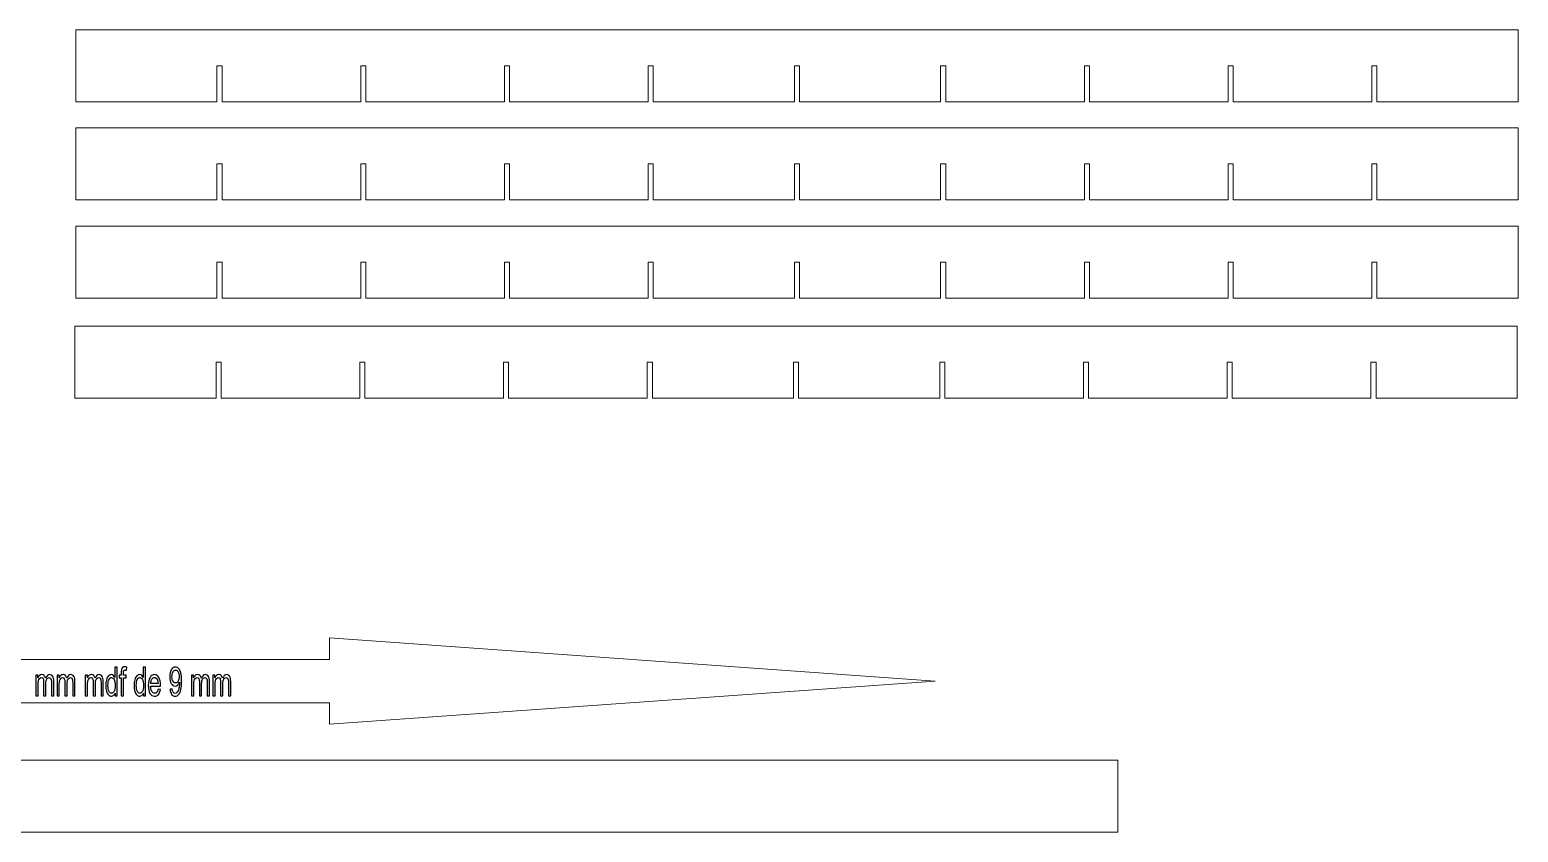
# Model space of a CAD drawing. Header units: millimetres. Extents: x -2444 to 3336, y -980 to 1690.
# Drawn here: x 1020 to 2055, y 505 to 1063 of the extents above; entities that cross this region are included whole.
import ezdxf

# ---------------------------------------------------------------- set-up
doc = ezdxf.new("R2010")
doc.units = ezdxf.units.MM
doc.header["$MEASUREMENT"] = 0
doc.layers.add('Camada 1', color=7, linetype='Continuous')

msp = doc.modelspace()

# ---------------------------------------------------------------- linework, layer by layer
at = {"layer": 'Camada 1', "color": 250, "lineweight": 9}
msp.add_lwpolyline([(746.0454, 504.8885), (1776.6454, 504.8885), (1776.6454, 554.8885), (746.0454, 554.8885), (746.0454, 504.8885)], close=True, dxfattribs=at)
at = {"layer": 'Camada 1', "lineweight": 15}
for points in [[(1555.1359, 1062.6271), (1555.1359, 1062.6271), (1051.7504, 1062.6273), (1051.7504, 1062.6273)], [(1051.7504, 1062.6273), (1051.7504, 1062.6273), (1051.7504, 1012.6273), (1051.7504, 1012.6273)], [(2055.1359, 1062.6271), (2055.1359, 1062.6271), (1555.1359, 1062.6271), (1555.1359, 1062.6271)], [(2055.1359, 1012.6271), (2055.1359, 1012.6271), (2055.1359, 1062.6271), (2055.1359, 1062.6271)], [(1150.0004, 1037.6273), (1150.0004, 1037.6273), (1150.0004, 1012.6273), (1150.0004, 1012.6273)], [(1153.5004, 1037.6273), (1153.5004, 1037.6273), (1150.0004, 1037.6273), (1150.0004, 1037.6273)], [(1153.5004, 1012.6273), (1153.5004, 1012.6273), (1153.5004, 1037.6273), (1153.5004, 1037.6273)], [(1250.0004, 1037.6273), (1250.0004, 1037.6273), (1250.0004, 1012.6273), (1250.0004, 1012.6273)], [(1253.5004, 1037.6273), (1253.5004, 1037.6273), (1250.0004, 1037.6273), (1250.0004, 1037.6273)], [(1253.5004, 1012.6273), (1253.5004, 1012.6273), (1253.5004, 1037.6273), (1253.5004, 1037.6273)], [(1350.0004, 1037.6273), (1350.0004, 1037.6273), (1350.0004, 1012.6273), (1350.0004, 1012.6273)], [(1353.5004, 1037.6273), (1353.5004, 1037.6273), (1350.0004, 1037.6273), (1350.0004, 1037.6273)], [(1353.5004, 1012.6273), (1353.5004, 1012.6273), (1353.5004, 1037.6273), (1353.5004, 1037.6273)], [(1450.0004, 1037.6273), (1450.0004, 1037.6273), (1450.0004, 1012.6273), (1450.0004, 1012.6273)], [(1453.5004, 1037.6273), (1453.5004, 1037.6273), (1450.0004, 1037.6273), (1450.0004, 1037.6273)], [(1453.5004, 1012.6273), (1453.5004, 1012.6273), (1453.5004, 1037.6273), (1453.5004, 1037.6273)], [(1551.6881, 1037.6403), (1551.6881, 1037.6403), (1551.6946, 1012.6273), (1551.6946, 1012.6273)], [(1555.1881, 1037.6403), (1555.1881, 1037.6403), (1551.6881, 1037.6403), (1551.6881, 1037.6403)], [(1555.1881, 1012.6403), (1555.1881, 1012.6403), (1555.1881, 1037.6403), (1555.1881, 1037.6403)], [(1653.3859, 1037.6271), (1653.3859, 1037.6271), (1653.3859, 1012.6271), (1653.3859, 1012.6271)], [(1656.8859, 1037.6271), (1656.8859, 1037.6271), (1653.3859, 1037.6271), (1653.3859, 1037.6271)], [(1656.8859, 1012.6271), (1656.8859, 1012.6271), (1656.8859, 1037.6271), (1656.8859, 1037.6271)], [(1753.3859, 1037.6271), (1753.3859, 1037.6271), (1753.3859, 1012.6271), (1753.3859, 1012.6271)], [(1756.8859, 1037.6271), (1756.8859, 1037.6271), (1753.3859, 1037.6271), (1753.3859, 1037.6271)], [(1756.8859, 1012.6271), (1756.8859, 1012.6271), (1756.8859, 1037.6271), (1756.8859, 1037.6271)], [(1853.3859, 1037.6271), (1853.3859, 1037.6271), (1853.3859, 1012.6271), (1853.3859, 1012.6271)], [(1856.8859, 1037.6271), (1856.8859, 1037.6271), (1853.3859, 1037.6271), (1853.3859, 1037.6271)], [(1856.8859, 1012.6271), (1856.8859, 1012.6271), (1856.8859, 1037.6271), (1856.8859, 1037.6271)], [(1953.3859, 1037.6271), (1953.3859, 1037.6271), (1953.3859, 1012.6271), (1953.3859, 1012.6271)], [(1956.8859, 1037.6271), (1956.8859, 1037.6271), (1953.3859, 1037.6271), (1953.3859, 1037.6271)], [(1956.8859, 1012.6271), (1956.8859, 1012.6271), (1956.8859, 1037.6271), (1956.8859, 1037.6271)], [(1051.7504, 1012.6273), (1051.7504, 1012.6273), (1150.0004, 1012.6273), (1150.0004, 1012.6273)], [(1153.5004, 1012.6273), (1153.5004, 1012.6273), (1250.0004, 1012.6273), (1250.0004, 1012.6273)], [(1253.5004, 1012.6273), (1253.5004, 1012.6273), (1350.0004, 1012.6273), (1350.0004, 1012.6273)], [(1353.5004, 1012.6273), (1353.5004, 1012.6273), (1450.0004, 1012.6273), (1450.0004, 1012.6273)], [(1453.5004, 1012.6273), (1453.5004, 1012.6273), (1551.6946, 1012.6273), (1551.6946, 1012.6273)], [(1555.1731, 1012.6271), (1555.1731, 1012.6271), (1653.3859, 1012.6271), (1653.3859, 1012.6271)], [(1656.8859, 1012.6271), (1656.8859, 1012.6271), (1753.3859, 1012.6271), (1753.3859, 1012.6271)], [(1756.8859, 1012.6271), (1756.8859, 1012.6271), (1853.3859, 1012.6271), (1853.3859, 1012.6271)], [(1856.8859, 1012.6271), (1856.8859, 1012.6271), (1953.3859, 1012.6271), (1953.3859, 1012.6271)], [(1956.8859, 1012.6271), (1956.8859, 1012.6271), (2055.1359, 1012.6271), (2055.1359, 1012.6271)], [(1555.1359, 994.5069), (1555.1359, 994.5069), (1051.7504, 994.5071), (1051.7504, 994.5071)], [(1051.7504, 994.5071), (1051.7504, 994.5071), (1051.7504, 944.5071), (1051.7504, 944.5071)], [(2055.1359, 994.5069), (2055.1359, 994.5069), (1555.1359, 994.5069), (1555.1359, 994.5069)], [(2055.1359, 944.5069), (2055.1359, 944.5069), (2055.1359, 994.5069), (2055.1359, 994.5069)], [(1150.0004, 969.5071), (1150.0004, 969.5071), (1150.0004, 944.5071), (1150.0004, 944.5071)], [(1153.5004, 969.5071), (1153.5004, 969.5071), (1150.0004, 969.5071), (1150.0004, 969.5071)], [(1153.5004, 944.5071), (1153.5004, 944.5071), (1153.5004, 969.5071), (1153.5004, 969.5071)], [(1250.0004, 969.5071), (1250.0004, 969.5071), (1250.0004, 944.5071), (1250.0004, 944.5071)], [(1253.5004, 969.5071), (1253.5004, 969.5071), (1250.0004, 969.5071), (1250.0004, 969.5071)], [(1253.5004, 944.5071), (1253.5004, 944.5071), (1253.5004, 969.5071), (1253.5004, 969.5071)], [(1350.0004, 969.5071), (1350.0004, 969.5071), (1350.0004, 944.5071), (1350.0004, 944.5071)], [(1353.5004, 969.5071), (1353.5004, 969.5071), (1350.0004, 969.5071), (1350.0004, 969.5071)], [(1353.5004, 944.5071), (1353.5004, 944.5071), (1353.5004, 969.5071), (1353.5004, 969.5071)], [(1450.0004, 969.5071), (1450.0004, 969.5071), (1450.0004, 944.5071), (1450.0004, 944.5071)], [(1453.5004, 969.5071), (1453.5004, 969.5071), (1450.0004, 969.5071), (1450.0004, 969.5071)], [(1453.5004, 944.5071), (1453.5004, 944.5071), (1453.5004, 969.5071), (1453.5004, 969.5071)], [(1551.6881, 969.5201), (1551.6881, 969.5201), (1551.6946, 944.5071), (1551.6946, 944.5071)], [(1555.1881, 969.5201), (1555.1881, 969.5201), (1551.6881, 969.5201), (1551.6881, 969.5201)], [(1555.1881, 944.5201), (1555.1881, 944.5201), (1555.1881, 969.5201), (1555.1881, 969.5201)], [(1653.3859, 969.5069), (1653.3859, 969.5069), (1653.3859, 944.5069), (1653.3859, 944.5069)], [(1656.8859, 969.5069), (1656.8859, 969.5069), (1653.3859, 969.5069), (1653.3859, 969.5069)], [(1656.8859, 944.5069), (1656.8859, 944.5069), (1656.8859, 969.5069), (1656.8859, 969.5069)], [(1753.3859, 969.5069), (1753.3859, 969.5069), (1753.3859, 944.5069), (1753.3859, 944.5069)], [(1756.8859, 969.5069), (1756.8859, 969.5069), (1753.3859, 969.5069), (1753.3859, 969.5069)], [(1756.8859, 944.5069), (1756.8859, 944.5069), (1756.8859, 969.5069), (1756.8859, 969.5069)], [(1853.3859, 969.5069), (1853.3859, 969.5069), (1853.3859, 944.5069), (1853.3859, 944.5069)], [(1856.8859, 969.5069), (1856.8859, 969.5069), (1853.3859, 969.5069), (1853.3859, 969.5069)], [(1856.8859, 944.5069), (1856.8859, 944.5069), (1856.8859, 969.5069), (1856.8859, 969.5069)], [(1953.3859, 969.5069), (1953.3859, 969.5069), (1953.3859, 944.5069), (1953.3859, 944.5069)], [(1956.8859, 969.5069), (1956.8859, 969.5069), (1953.3859, 969.5069), (1953.3859, 969.5069)], [(1956.8859, 944.5069), (1956.8859, 944.5069), (1956.8859, 969.5069), (1956.8859, 969.5069)], [(1051.7504, 944.5071), (1051.7504, 944.5071), (1150.0004, 944.5071), (1150.0004, 944.5071)], [(1153.5004, 944.5071), (1153.5004, 944.5071), (1250.0004, 944.5071), (1250.0004, 944.5071)], [(1253.5004, 944.5071), (1253.5004, 944.5071), (1350.0004, 944.5071), (1350.0004, 944.5071)], [(1353.5004, 944.5071), (1353.5004, 944.5071), (1450.0004, 944.5071), (1450.0004, 944.5071)], [(1453.5004, 944.5071), (1453.5004, 944.5071), (1551.6946, 944.5071), (1551.6946, 944.5071)], [(1555.1731, 944.5069), (1555.1731, 944.5069), (1653.3859, 944.5069), (1653.3859, 944.5069)], [(1656.8859, 944.5069), (1656.8859, 944.5069), (1753.3859, 944.5069), (1753.3859, 944.5069)], [(1756.8859, 944.5069), (1756.8859, 944.5069), (1853.3859, 944.5069), (1853.3859, 944.5069)], [(1856.8859, 944.5069), (1856.8859, 944.5069), (1953.3859, 944.5069), (1953.3859, 944.5069)], [(1956.8859, 944.5069), (1956.8859, 944.5069), (2055.1359, 944.5069), (2055.1359, 944.5069)], [(1555.1361, 926.0254), (1555.1361, 926.0254), (1051.7506, 926.0256), (1051.7506, 926.0256)], [(1051.7506, 926.0256), (1051.7506, 926.0256), (1051.7506, 876.0256), (1051.7506, 876.0256)], [(2055.1361, 926.0254), (2055.1361, 926.0254), (1555.1361, 926.0254), (1555.1361, 926.0254)], [(2055.1361, 876.0254), (2055.1361, 876.0254), (2055.1361, 926.0254), (2055.1361, 926.0254)], [(1150.0006, 901.0256), (1150.0006, 901.0256), (1150.0006, 876.0256), (1150.0006, 876.0256)], [(1153.5006, 901.0256), (1153.5006, 901.0256), (1150.0006, 901.0256), (1150.0006, 901.0256)], [(1153.5006, 876.0256), (1153.5006, 876.0256), (1153.5006, 901.0256), (1153.5006, 901.0256)], [(1250.0006, 901.0256), (1250.0006, 901.0256), (1250.0006, 876.0256), (1250.0006, 876.0256)], [(1253.5006, 901.0256), (1253.5006, 901.0256), (1250.0006, 901.0256), (1250.0006, 901.0256)], [(1253.5006, 876.0256), (1253.5006, 876.0256), (1253.5006, 901.0256), (1253.5006, 901.0256)], [(1350.0006, 901.0256), (1350.0006, 901.0256), (1350.0006, 876.0256), (1350.0006, 876.0256)], [(1353.5006, 901.0256), (1353.5006, 901.0256), (1350.0006, 901.0256), (1350.0006, 901.0256)], [(1353.5006, 876.0256), (1353.5006, 876.0256), (1353.5006, 901.0256), (1353.5006, 901.0256)], [(1450.0006, 901.0256), (1450.0006, 901.0256), (1450.0006, 876.0256), (1450.0006, 876.0256)], [(1453.5006, 901.0256), (1453.5006, 901.0256), (1450.0006, 901.0256), (1450.0006, 901.0256)], [(1453.5006, 876.0256), (1453.5006, 876.0256), (1453.5006, 901.0256), (1453.5006, 901.0256)], [(1551.6883, 901.0386), (1551.6883, 901.0386), (1551.6948, 876.0256), (1551.6948, 876.0256)], [(1555.1883, 901.0386), (1555.1883, 901.0386), (1551.6883, 901.0386), (1551.6883, 901.0386)], [(1555.1883, 876.0386), (1555.1883, 876.0386), (1555.1883, 901.0386), (1555.1883, 901.0386)], [(1653.3861, 901.0254), (1653.3861, 901.0254), (1653.3861, 876.0254), (1653.3861, 876.0254)], [(1656.8861, 901.0254), (1656.8861, 901.0254), (1653.3861, 901.0254), (1653.3861, 901.0254)], [(1656.8861, 876.0254), (1656.8861, 876.0254), (1656.8861, 901.0254), (1656.8861, 901.0254)], [(1753.3861, 901.0254), (1753.3861, 901.0254), (1753.3861, 876.0254), (1753.3861, 876.0254)], [(1756.8861, 901.0254), (1756.8861, 901.0254), (1753.3861, 901.0254), (1753.3861, 901.0254)], [(1756.8861, 876.0254), (1756.8861, 876.0254), (1756.8861, 901.0254), (1756.8861, 901.0254)], [(1853.3861, 901.0254), (1853.3861, 901.0254), (1853.3861, 876.0254), (1853.3861, 876.0254)], [(1856.8861, 901.0254), (1856.8861, 901.0254), (1853.3861, 901.0254), (1853.3861, 901.0254)], [(1856.8861, 876.0254), (1856.8861, 876.0254), (1856.8861, 901.0254), (1856.8861, 901.0254)], [(1953.3861, 901.0254), (1953.3861, 901.0254), (1953.3861, 876.0254), (1953.3861, 876.0254)], [(1956.8861, 901.0254), (1956.8861, 901.0254), (1953.3861, 901.0254), (1953.3861, 901.0254)], [(1956.8861, 876.0254), (1956.8861, 876.0254), (1956.8861, 901.0254), (1956.8861, 901.0254)], [(1051.7506, 876.0256), (1051.7506, 876.0256), (1150.0006, 876.0256), (1150.0006, 876.0256)], [(1153.5006, 876.0256), (1153.5006, 876.0256), (1250.0006, 876.0256), (1250.0006, 876.0256)], [(1253.5006, 876.0256), (1253.5006, 876.0256), (1350.0006, 876.0256), (1350.0006, 876.0256)], [(1353.5006, 876.0256), (1353.5006, 876.0256), (1450.0006, 876.0256), (1450.0006, 876.0256)], [(1453.5006, 876.0256), (1453.5006, 876.0256), (1551.6948, 876.0256), (1551.6948, 876.0256)], [(1555.1733, 876.0254), (1555.1733, 876.0254), (1653.3861, 876.0254), (1653.3861, 876.0254)], [(1656.8861, 876.0254), (1656.8861, 876.0254), (1753.3861, 876.0254), (1753.3861, 876.0254)], [(1756.8861, 876.0254), (1756.8861, 876.0254), (1853.3861, 876.0254), (1853.3861, 876.0254)], [(1856.8861, 876.0254), (1856.8861, 876.0254), (1953.3861, 876.0254), (1953.3861, 876.0254)], [(1956.8861, 876.0254), (1956.8861, 876.0254), (2055.1361, 876.0254), (2055.1361, 876.0254)], [(1554.4694, 856.6801), (1554.4694, 856.6801), (1051.0839, 856.6803), (1051.0839, 856.6803)], [(1051.0839, 856.6803), (1051.0839, 856.6803), (1051.0839, 806.6803), (1051.0839, 806.6803)], [(2054.4694, 856.6801), (2054.4694, 856.6801), (1554.4694, 856.6801), (1554.4694, 856.6801)], [(2054.4694, 806.6801), (2054.4694, 806.6801), (2054.4694, 856.6801), (2054.4694, 856.6801)], [(1149.3339, 831.6803), (1149.3339, 831.6803), (1149.3339, 806.6803), (1149.3339, 806.6803)], [(1152.8339, 831.6803), (1152.8339, 831.6803), (1149.3339, 831.6803), (1149.3339, 831.6803)], [(1152.8339, 806.6803), (1152.8339, 806.6803), (1152.8339, 831.6803), (1152.8339, 831.6803)], [(1249.3339, 831.6803), (1249.3339, 831.6803), (1249.3339, 806.6803), (1249.3339, 806.6803)], [(1252.8339, 831.6803), (1252.8339, 831.6803), (1249.3339, 831.6803), (1249.3339, 831.6803)], [(1252.8339, 806.6803), (1252.8339, 806.6803), (1252.8339, 831.6803), (1252.8339, 831.6803)], [(1349.3339, 831.6803), (1349.3339, 831.6803), (1349.3339, 806.6803), (1349.3339, 806.6803)], [(1352.8339, 831.6803), (1352.8339, 831.6803), (1349.3339, 831.6803), (1349.3339, 831.6803)], [(1352.8339, 806.6803), (1352.8339, 806.6803), (1352.8339, 831.6803), (1352.8339, 831.6803)], [(1449.3339, 831.6803), (1449.3339, 831.6803), (1449.3339, 806.6803), (1449.3339, 806.6803)], [(1452.8339, 831.6803), (1452.8339, 831.6803), (1449.3339, 831.6803), (1449.3339, 831.6803)], [(1452.8339, 806.6803), (1452.8339, 806.6803), (1452.8339, 831.6803), (1452.8339, 831.6803)], [(1551.0216, 831.6933), (1551.0216, 831.6933), (1551.0281, 806.6803), (1551.0281, 806.6803)], [(1554.5216, 831.6933), (1554.5216, 831.6933), (1551.0216, 831.6933), (1551.0216, 831.6933)], [(1554.5216, 806.6933), (1554.5216, 806.6933), (1554.5216, 831.6933), (1554.5216, 831.6933)], [(1652.7194, 831.6801), (1652.7194, 831.6801), (1652.7194, 806.6801), (1652.7194, 806.6801)], [(1656.2194, 831.6801), (1656.2194, 831.6801), (1652.7194, 831.6801), (1652.7194, 831.6801)], [(1656.2194, 806.6801), (1656.2194, 806.6801), (1656.2194, 831.6801), (1656.2194, 831.6801)], [(1752.7194, 831.6801), (1752.7194, 831.6801), (1752.7194, 806.6801), (1752.7194, 806.6801)], [(1756.2194, 831.6801), (1756.2194, 831.6801), (1752.7194, 831.6801), (1752.7194, 831.6801)], [(1756.2194, 806.6801), (1756.2194, 806.6801), (1756.2194, 831.6801), (1756.2194, 831.6801)], [(1852.7194, 831.6801), (1852.7194, 831.6801), (1852.7194, 806.6801), (1852.7194, 806.6801)], [(1856.2194, 831.6801), (1856.2194, 831.6801), (1852.7194, 831.6801), (1852.7194, 831.6801)], [(1856.2194, 806.6801), (1856.2194, 806.6801), (1856.2194, 831.6801), (1856.2194, 831.6801)], [(1952.7194, 831.6801), (1952.7194, 831.6801), (1952.7194, 806.6801), (1952.7194, 806.6801)], [(1956.2194, 831.6801), (1956.2194, 831.6801), (1952.7194, 831.6801), (1952.7194, 831.6801)], [(1956.2194, 806.6801), (1956.2194, 806.6801), (1956.2194, 831.6801), (1956.2194, 831.6801)], [(1051.0839, 806.6803), (1051.0839, 806.6803), (1149.3339, 806.6803), (1149.3339, 806.6803)], [(1152.8339, 806.6803), (1152.8339, 806.6803), (1249.3339, 806.6803), (1249.3339, 806.6803)], [(1252.8339, 806.6803), (1252.8339, 806.6803), (1349.3339, 806.6803), (1349.3339, 806.6803)], [(1352.8339, 806.6803), (1352.8339, 806.6803), (1449.3339, 806.6803), (1449.3339, 806.6803)], [(1452.8339, 806.6803), (1452.8339, 806.6803), (1551.0281, 806.6803), (1551.0281, 806.6803)], [(1554.5066, 806.6801), (1554.5066, 806.6801), (1652.7194, 806.6801), (1652.7194, 806.6801)], [(1656.2194, 806.6801), (1656.2194, 806.6801), (1752.7194, 806.6801), (1752.7194, 806.6801)], [(1756.2194, 806.6801), (1756.2194, 806.6801), (1852.7194, 806.6801), (1852.7194, 806.6801)], [(1856.2194, 806.6801), (1856.2194, 806.6801), (1952.7194, 806.6801), (1952.7194, 806.6801)], [(1956.2194, 806.6801), (1956.2194, 806.6801), (2054.4694, 806.6801), (2054.4694, 806.6801)]]:
    msp.add_open_spline(points, degree=3, dxfattribs=at)
at = {"layer": 'Camada 1', "color": 250, "lineweight": 20}
msp.add_open_spline([(807.0454, 594.8885), (807.0454, 594.8885), (1228.2954, 594.8885), (1228.2954, 594.8885), (1228.2954, 594.8885), (1228.2954, 594.8885), (1228.2954, 579.8885), (1228.2954, 579.8885), (1228.2954, 579.8885), (1228.2954, 579.8885), (1649.5455, 609.8885), (1649.5455, 609.8885), (1649.5455, 609.8885), (1649.5455, 609.8885), (1228.2954, 639.8885), (1228.2954, 639.8885), (1228.2954, 639.8885), (1228.2954, 639.8885), (1228.2954, 624.8885), (1228.2954, 624.8885), (1228.2954, 624.8885), (1228.2954, 624.8885), (807.0454, 624.8885), (807.0454, 624.8885), (807.0454, 624.8885), (807.0454, 624.8885), (807.0454, 594.8885), (807.0454, 594.8885)], degree=3, knots=[0, 0, 0, 0, 0.125, 0.125, 0.125, 0.125, 0.25, 0.25, 0.25, 0.25, 0.375, 0.375, 0.375, 0.375, 0.5, 0.5, 0.5, 0.5, 0.625, 0.625, 0.625, 0.625, 0.75, 0.75, 0.75, 0.75, 1, 1, 1, 1], dxfattribs=at)
at = {"layer": 'Camada 1', "color": 250}
for points, knots in [([(1023.9785, 599.7472), (1023.9785, 599.7472), (1023.9785, 614.1062), (1023.9785, 614.1062), (1023.9785, 614.1062), (1023.9785, 614.1062), (1025.3785, 614.1062), (1025.3785, 614.1062), (1025.3785, 614.1062), (1025.3785, 614.1062), (1025.3785, 612.0773), (1025.3785, 612.0773), (1025.3785, 612.0773), (1025.6649, 612.7782), (1026.0489, 613.3453), (1026.5274, 613.7696), (1026.5274, 613.7696), (1027.0059, 614.1984), (1027.5493, 614.4105), (1028.1607, 614.4105), (1028.1607, 614.4105), (1028.8401, 614.4105), (1029.3983, 614.1892), (1029.8325, 613.7511), (1029.8325, 613.7511), (1030.2666, 613.3084), (1030.5738, 612.6952), (1030.751, 611.9021), (1030.751, 611.9021), (1031.4835, 613.5759), (1032.4317, 614.4105), (1033.6013, 614.4105), (1033.6013, 614.4105), (1034.5169, 614.4105), (1035.2228, 614.0186), (1035.7131, 613.2301), (1035.7131, 613.2301), (1036.2063, 612.4416), (1036.4545, 611.2288), (1036.4545, 609.5919), (1036.4545, 609.5919), (1036.4545, 609.5919), (1036.4545, 599.7472), (1036.4545, 599.7472), (1036.4545, 599.7472), (1036.4545, 599.7472), (1034.8949, 599.7472), (1034.8949, 599.7472), (1034.8949, 599.7472), (1034.8949, 599.7472), (1034.8949, 608.785), (1034.8949, 608.785), (1034.8949, 608.785), (1034.8949, 609.7533), (1034.8418, 610.4542), (1034.7413, 610.883), (1034.7413, 610.883), (1034.641, 611.3118), (1034.4578, 611.6531), (1034.1891, 611.9159), (1034.1891, 611.9159), (1033.9232, 612.1787), (1033.6101, 612.3078), (1033.2527, 612.3078), (1033.2527, 612.3078), (1032.6029, 612.3078), (1032.0654, 611.9712), (1031.6371, 611.3026), (1031.6371, 611.3026), (1031.2089, 610.6294), (1030.9962, 609.555), (1030.9962, 608.0795), (1030.9962, 608.0795), (1030.9962, 608.0795), (1030.9962, 599.7472), (1030.9962, 599.7472), (1030.9962, 599.7472), (1030.9962, 599.7472), (1029.4367, 599.7472), (1029.4367, 599.7472), (1029.4367, 599.7472), (1029.4367, 599.7472), (1029.4367, 609.0662), (1029.4367, 609.0662), (1029.4367, 609.0662), (1029.4367, 610.1452), (1029.3097, 610.9568), (1029.0557, 611.4963), (1029.0557, 611.4963), (1028.8017, 612.0358), (1028.3852, 612.3078), (1027.8093, 612.3078), (1027.8093, 612.3078), (1027.3721, 612.3078), (1026.9675, 612.128), (1026.5953, 611.7683), (1026.5953, 611.7683), (1026.2232, 611.4087), (1025.9544, 610.883), (1025.7861, 610.1867), (1025.7861, 610.1867), (1025.6207, 609.4951), (1025.538, 608.4945), (1025.538, 607.1895), (1025.538, 607.1895), (1025.538, 607.1895), (1025.538, 599.7472), (1025.538, 599.7472), (1025.538, 599.7472), (1025.538, 599.7472), (1023.9785, 599.7472), (1023.9785, 599.7472)], [0, 0, 0, 0, 0.034482759, 0.034482759, 0.034482759, 0.034482759, 0.068965517, 0.068965517, 0.068965517, 0.068965517, 0.103448276, 0.103448276, 0.103448276, 0.103448276, 0.137931034, 0.137931034, 0.137931034, 0.137931034, 0.172413793, 0.172413793, 0.172413793, 0.172413793, 0.206896552, 0.206896552, 0.206896552, 0.206896552, 0.24137931, 0.24137931, 0.24137931, 0.24137931, 0.275862069, 0.275862069, 0.275862069, 0.275862069, 0.310344828, 0.310344828, 0.310344828, 0.310344828, 0.344827586, 0.344827586, 0.344827586, 0.344827586, 0.379310345, 0.379310345, 0.379310345, 0.379310345, 0.413793103, 0.413793103, 0.413793103, 0.413793103, 0.448275862, 0.448275862, 0.448275862, 0.448275862, 0.482758621, 0.482758621, 0.482758621, 0.482758621, 0.517241379, 0.517241379, 0.517241379, 0.517241379, 0.551724138, 0.551724138, 0.551724138, 0.551724138, 0.586206897, 0.586206897, 0.586206897, 0.586206897, 0.620689655, 0.620689655, 0.620689655, 0.620689655, 0.655172414, 0.655172414, 0.655172414, 0.655172414, 0.689655172, 0.689655172, 0.689655172, 0.689655172, 0.724137931, 0.724137931, 0.724137931, 0.724137931, 0.75862069, 0.75862069, 0.75862069, 0.75862069, 0.793103448, 0.793103448, 0.793103448, 0.793103448, 0.827586207, 0.827586207, 0.827586207, 0.827586207, 0.862068966, 0.862068966, 0.862068966, 0.862068966, 0.896551724, 0.896551724, 0.896551724, 0.896551724, 0.931034483, 0.931034483, 0.931034483, 0.931034483, 1, 1, 1, 1]), ([(1038.7405, 599.7472), (1038.7405, 599.7472), (1038.7405, 614.1062), (1038.7405, 614.1062), (1038.7405, 614.1062), (1038.7405, 614.1062), (1040.1406, 614.1062), (1040.1406, 614.1062), (1040.1406, 614.1062), (1040.1406, 614.1062), (1040.1406, 612.0773), (1040.1406, 612.0773), (1040.1406, 612.0773), (1040.427, 612.7782), (1040.811, 613.3453), (1041.2895, 613.7696), (1041.2895, 613.7696), (1041.768, 614.1984), (1042.3114, 614.4105), (1042.9228, 614.4105), (1042.9228, 614.4105), (1043.6022, 614.4105), (1044.1604, 614.1892), (1044.5946, 613.7511), (1044.5946, 613.7511), (1045.0287, 613.3084), (1045.3359, 612.6952), (1045.5131, 611.9021), (1045.5131, 611.9021), (1046.2456, 613.5759), (1047.1937, 614.4105), (1048.3634, 614.4105), (1048.3634, 614.4105), (1049.279, 614.4105), (1049.9849, 614.0186), (1050.4752, 613.2301), (1050.4752, 613.2301), (1050.9684, 612.4416), (1051.2165, 611.2288), (1051.2165, 609.5919), (1051.2165, 609.5919), (1051.2165, 609.5919), (1051.2165, 599.7472), (1051.2165, 599.7472), (1051.2165, 599.7472), (1051.2165, 599.7472), (1049.657, 599.7472), (1049.657, 599.7472), (1049.657, 599.7472), (1049.657, 599.7472), (1049.657, 608.785), (1049.657, 608.785), (1049.657, 608.785), (1049.657, 609.7533), (1049.6038, 610.4542), (1049.5034, 610.883), (1049.5034, 610.883), (1049.403, 611.3118), (1049.2199, 611.6531), (1048.9511, 611.9159), (1048.9511, 611.9159), (1048.6853, 612.1787), (1048.3722, 612.3078), (1048.0148, 612.3078), (1048.0148, 612.3078), (1047.365, 612.3078), (1046.8275, 611.9712), (1046.3992, 611.3026), (1046.3992, 611.3026), (1045.971, 610.6294), (1045.7583, 609.555), (1045.7583, 608.0795), (1045.7583, 608.0795), (1045.7583, 608.0795), (1045.7583, 599.7472), (1045.7583, 599.7472), (1045.7583, 599.7472), (1045.7583, 599.7472), (1044.1988, 599.7472), (1044.1988, 599.7472), (1044.1988, 599.7472), (1044.1988, 599.7472), (1044.1988, 609.0662), (1044.1988, 609.0662), (1044.1988, 609.0662), (1044.1988, 610.1452), (1044.0718, 610.9568), (1043.8178, 611.4963), (1043.8178, 611.4963), (1043.5637, 612.0358), (1043.1473, 612.3078), (1042.5714, 612.3078), (1042.5714, 612.3078), (1042.1342, 612.3078), (1041.7296, 612.128), (1041.3574, 611.7683), (1041.3574, 611.7683), (1040.9852, 611.4087), (1040.7165, 610.883), (1040.5481, 610.1867), (1040.5481, 610.1867), (1040.3828, 609.4951), (1040.3001, 608.4945), (1040.3001, 607.1895), (1040.3001, 607.1895), (1040.3001, 607.1895), (1040.3001, 599.7472), (1040.3001, 599.7472), (1040.3001, 599.7472), (1040.3001, 599.7472), (1038.7405, 599.7472), (1038.7405, 599.7472)], [0, 0, 0, 0, 0.034482759, 0.034482759, 0.034482759, 0.034482759, 0.068965517, 0.068965517, 0.068965517, 0.068965517, 0.103448276, 0.103448276, 0.103448276, 0.103448276, 0.137931034, 0.137931034, 0.137931034, 0.137931034, 0.172413793, 0.172413793, 0.172413793, 0.172413793, 0.206896552, 0.206896552, 0.206896552, 0.206896552, 0.24137931, 0.24137931, 0.24137931, 0.24137931, 0.275862069, 0.275862069, 0.275862069, 0.275862069, 0.310344828, 0.310344828, 0.310344828, 0.310344828, 0.344827586, 0.344827586, 0.344827586, 0.344827586, 0.379310345, 0.379310345, 0.379310345, 0.379310345, 0.413793103, 0.413793103, 0.413793103, 0.413793103, 0.448275862, 0.448275862, 0.448275862, 0.448275862, 0.482758621, 0.482758621, 0.482758621, 0.482758621, 0.517241379, 0.517241379, 0.517241379, 0.517241379, 0.551724138, 0.551724138, 0.551724138, 0.551724138, 0.586206897, 0.586206897, 0.586206897, 0.586206897, 0.620689655, 0.620689655, 0.620689655, 0.620689655, 0.655172414, 0.655172414, 0.655172414, 0.655172414, 0.689655172, 0.689655172, 0.689655172, 0.689655172, 0.724137931, 0.724137931, 0.724137931, 0.724137931, 0.75862069, 0.75862069, 0.75862069, 0.75862069, 0.793103448, 0.793103448, 0.793103448, 0.793103448, 0.827586207, 0.827586207, 0.827586207, 0.827586207, 0.862068966, 0.862068966, 0.862068966, 0.862068966, 0.896551724, 0.896551724, 0.896551724, 0.896551724, 0.931034483, 0.931034483, 0.931034483, 0.931034483, 1, 1, 1, 1]), ([(1058.4263, 599.7472), (1058.4263, 599.7472), (1058.4263, 614.1062), (1058.4263, 614.1062), (1058.4263, 614.1062), (1058.4263, 614.1062), (1059.8263, 614.1062), (1059.8263, 614.1062), (1059.8263, 614.1062), (1059.8263, 614.1062), (1059.8263, 612.0773), (1059.8263, 612.0773), (1059.8263, 612.0773), (1060.1127, 612.7782), (1060.4967, 613.3453), (1060.9752, 613.7696), (1060.9752, 613.7696), (1061.4537, 614.1984), (1061.9971, 614.4105), (1062.6085, 614.4105), (1062.6085, 614.4105), (1063.2879, 614.4105), (1063.8461, 614.1892), (1064.2803, 613.7511), (1064.2803, 613.7511), (1064.7144, 613.3084), (1065.0216, 612.6952), (1065.1988, 611.9021), (1065.1988, 611.9021), (1065.9313, 613.5759), (1066.8795, 614.4105), (1068.0491, 614.4105), (1068.0491, 614.4105), (1068.9647, 614.4105), (1069.6706, 614.0186), (1070.1609, 613.2301), (1070.1609, 613.2301), (1070.6541, 612.4416), (1070.9022, 611.2288), (1070.9022, 609.5919), (1070.9022, 609.5919), (1070.9022, 609.5919), (1070.9022, 599.7472), (1070.9022, 599.7472), (1070.9022, 599.7472), (1070.9022, 599.7472), (1069.3427, 599.7472), (1069.3427, 599.7472), (1069.3427, 599.7472), (1069.3427, 599.7472), (1069.3427, 608.785), (1069.3427, 608.785), (1069.3427, 608.785), (1069.3427, 609.7533), (1069.2896, 610.4542), (1069.1891, 610.883), (1069.1891, 610.883), (1069.0887, 611.3118), (1068.9056, 611.6531), (1068.6368, 611.9159), (1068.6368, 611.9159), (1068.371, 612.1787), (1068.0579, 612.3078), (1067.7005, 612.3078), (1067.7005, 612.3078), (1067.0507, 612.3078), (1066.5132, 611.9712), (1066.0849, 611.3026), (1066.0849, 611.3026), (1065.6567, 610.6294), (1065.444, 609.555), (1065.444, 608.0795), (1065.444, 608.0795), (1065.444, 608.0795), (1065.444, 599.7472), (1065.444, 599.7472), (1065.444, 599.7472), (1065.444, 599.7472), (1063.8845, 599.7472), (1063.8845, 599.7472), (1063.8845, 599.7472), (1063.8845, 599.7472), (1063.8845, 609.0662), (1063.8845, 609.0662), (1063.8845, 609.0662), (1063.8845, 610.1452), (1063.7575, 610.9568), (1063.5035, 611.4963), (1063.5035, 611.4963), (1063.2495, 612.0358), (1062.833, 612.3078), (1062.2571, 612.3078), (1062.2571, 612.3078), (1061.8199, 612.3078), (1061.4153, 612.128), (1061.0431, 611.7683), (1061.0431, 611.7683), (1060.671, 611.4087), (1060.4022, 610.883), (1060.2339, 610.1867), (1060.2339, 610.1867), (1060.0685, 609.4951), (1059.9858, 608.4945), (1059.9858, 607.1895), (1059.9858, 607.1895), (1059.9858, 607.1895), (1059.9858, 599.7472), (1059.9858, 599.7472), (1059.9858, 599.7472), (1059.9858, 599.7472), (1058.4263, 599.7472), (1058.4263, 599.7472)], [0, 0, 0, 0, 0.034482759, 0.034482759, 0.034482759, 0.034482759, 0.068965517, 0.068965517, 0.068965517, 0.068965517, 0.103448276, 0.103448276, 0.103448276, 0.103448276, 0.137931034, 0.137931034, 0.137931034, 0.137931034, 0.172413793, 0.172413793, 0.172413793, 0.172413793, 0.206896552, 0.206896552, 0.206896552, 0.206896552, 0.24137931, 0.24137931, 0.24137931, 0.24137931, 0.275862069, 0.275862069, 0.275862069, 0.275862069, 0.310344828, 0.310344828, 0.310344828, 0.310344828, 0.344827586, 0.344827586, 0.344827586, 0.344827586, 0.379310345, 0.379310345, 0.379310345, 0.379310345, 0.413793103, 0.413793103, 0.413793103, 0.413793103, 0.448275862, 0.448275862, 0.448275862, 0.448275862, 0.482758621, 0.482758621, 0.482758621, 0.482758621, 0.517241379, 0.517241379, 0.517241379, 0.517241379, 0.551724138, 0.551724138, 0.551724138, 0.551724138, 0.586206897, 0.586206897, 0.586206897, 0.586206897, 0.620689655, 0.620689655, 0.620689655, 0.620689655, 0.655172414, 0.655172414, 0.655172414, 0.655172414, 0.689655172, 0.689655172, 0.689655172, 0.689655172, 0.724137931, 0.724137931, 0.724137931, 0.724137931, 0.75862069, 0.75862069, 0.75862069, 0.75862069, 0.793103448, 0.793103448, 0.793103448, 0.793103448, 0.827586207, 0.827586207, 0.827586207, 0.827586207, 0.862068966, 0.862068966, 0.862068966, 0.862068966, 0.896551724, 0.896551724, 0.896551724, 0.896551724, 0.931034483, 0.931034483, 0.931034483, 0.931034483, 1, 1, 1, 1]), ([(1079.125, 599.7472), (1079.125, 599.7472), (1079.125, 601.5686), (1079.125, 601.5686), (1079.125, 601.5686), (1078.5432, 600.153), (1077.6866, 599.4429), (1076.5554, 599.4429), (1076.5554, 599.4429), (1075.8229, 599.4429), (1075.1495, 599.7564), (1074.5381, 600.3881), (1074.5381, 600.3881), (1073.9238, 601.0153), (1073.4483, 601.896), (1073.1086, 603.0211), (1073.1086, 603.0211), (1072.7718, 604.1508), (1072.6035, 605.4465), (1072.6035, 606.9128), (1072.6035, 606.9128), (1072.6035, 608.3423), (1072.7571, 609.638), (1073.0613, 610.8046), (1073.0613, 610.8046), (1073.3685, 611.9666), (1073.8263, 612.8612), (1074.4377, 613.4791), (1074.4377, 613.4791), (1075.0462, 614.1016), (1075.7314, 614.4105), (1076.4845, 614.4105), (1076.4845, 614.4105), (1077.0398, 614.4105), (1077.533, 614.2261), (1077.9643, 613.8618), (1077.9643, 613.8618), (1078.3955, 613.4975), (1078.747, 613.0179), (1079.0187, 612.4323), (1079.0187, 612.4323), (1079.0187, 612.4323), (1079.0187, 619.5565), (1079.0187, 619.5565), (1079.0187, 619.5565), (1079.0187, 619.5565), (1080.5782, 619.5565), (1080.5782, 619.5565), (1080.5782, 619.5565), (1080.5782, 619.5565), (1080.5782, 599.7472), (1080.5782, 599.7472), (1080.5782, 599.7472), (1080.5782, 599.7472), (1079.125, 599.7472), (1079.125, 599.7472)], [0, 0, 0, 0, 0.066666667, 0.066666667, 0.066666667, 0.066666667, 0.133333333, 0.133333333, 0.133333333, 0.133333333, 0.2, 0.2, 0.2, 0.2, 0.266666667, 0.266666667, 0.266666667, 0.266666667, 0.333333333, 0.333333333, 0.333333333, 0.333333333, 0.4, 0.4, 0.4, 0.4, 0.466666667, 0.466666667, 0.466666667, 0.466666667, 0.533333333, 0.533333333, 0.533333333, 0.533333333, 0.6, 0.6, 0.6, 0.6, 0.666666667, 0.666666667, 0.666666667, 0.666666667, 0.733333333, 0.733333333, 0.733333333, 0.733333333, 0.8, 0.8, 0.8, 0.8, 0.866666667, 0.866666667, 0.866666667, 0.866666667, 1, 1, 1, 1]), ([(1074.1985, 606.9082), (1074.1985, 605.073), (1074.4465, 603.7035), (1074.9457, 602.7951), (1074.9457, 602.7951), (1075.4419, 601.8868), (1076.0297, 601.4349), (1076.706, 601.4349), (1076.706, 601.4349), (1077.3883, 601.4349), (1077.9673, 601.8683), (1078.4458, 602.7352), (1078.4458, 602.7352), (1078.9212, 603.6021), (1079.1605, 604.9255), (1079.1605, 606.7053), (1079.1605, 606.7053), (1079.1605, 608.6605), (1078.9183, 610.0991), (1078.431, 611.0167), (1078.431, 611.0167), (1077.9466, 611.9343), (1077.347, 612.3908), (1076.6351, 612.3908), (1076.6351, 612.3908), (1075.941, 612.3908), (1075.3622, 611.9528), (1074.8955, 611.0721), (1074.8955, 611.0721), (1074.4318, 610.1913), (1074.1985, 608.8034), (1074.1985, 606.9082)], [0, 0, 0, 0, 0.111111111, 0.111111111, 0.111111111, 0.111111111, 0.222222222, 0.222222222, 0.222222222, 0.222222222, 0.333333333, 0.333333333, 0.333333333, 0.333333333, 0.444444444, 0.444444444, 0.444444444, 0.444444444, 0.555555556, 0.555555556, 0.555555556, 0.555555556, 0.666666667, 0.666666667, 0.666666667, 0.666666667, 0.777777778, 0.777777778, 0.777777778, 0.777777778, 1, 1, 1, 1]), ([(1083.4166, 599.7472), (1083.4166, 599.7472), (1083.4166, 612.2248), (1083.4166, 612.2248), (1083.4166, 612.2248), (1083.4166, 612.2248), (1082.0343, 612.2248), (1082.0343, 612.2248), (1082.0343, 612.2248), (1082.0343, 612.2248), (1082.0343, 614.1062), (1082.0343, 614.1062), (1082.0343, 614.1062), (1082.0343, 614.1062), (1083.4166, 614.1062), (1083.4166, 614.1062), (1083.4166, 614.1062), (1083.4166, 614.1062), (1083.4166, 615.6278), (1083.4166, 615.6278), (1083.4166, 615.6278), (1083.4166, 616.5915), (1083.4698, 617.3063), (1083.579, 617.772), (1083.579, 617.772), (1083.7297, 618.3991), (1083.9896, 618.9109), (1084.3677, 619.3029), (1084.3677, 619.3029), (1084.7428, 619.6948), (1085.2715, 619.8885), (1085.9508, 619.8885), (1085.9508, 619.8885), (1086.3909, 619.8885), (1086.8753, 619.8055), (1087.4069, 619.6441), (1087.4069, 619.6441), (1087.4069, 619.6441), (1087.1736, 617.5138), (1087.1736, 617.5138), (1087.1736, 617.5138), (1086.8487, 617.6014), (1086.5444, 617.6475), (1086.255, 617.6475), (1086.255, 617.6475), (1085.7824, 617.6475), (1085.4486, 617.4907), (1085.2508, 617.1772), (1085.2508, 617.1772), (1085.0559, 616.8636), (1084.9584, 616.278), (1084.9584, 615.4203), (1084.9584, 615.4203), (1084.9584, 615.4203), (1084.9584, 614.1062), (1084.9584, 614.1062), (1084.9584, 614.1062), (1084.9584, 614.1062), (1086.7482, 614.1062), (1086.7482, 614.1062), (1086.7482, 614.1062), (1086.7482, 614.1062), (1086.7482, 612.2248), (1086.7482, 612.2248), (1086.7482, 612.2248), (1086.7482, 612.2248), (1084.9761, 612.2248), (1084.9761, 612.2248), (1084.9761, 612.2248), (1084.9761, 612.2248), (1084.9761, 599.7472), (1084.9761, 599.7472), (1084.9761, 599.7472), (1084.9761, 599.7472), (1083.4166, 599.7472), (1083.4166, 599.7472)], [0, 0, 0, 0, 0.05, 0.05, 0.05, 0.05, 0.1, 0.1, 0.1, 0.1, 0.15, 0.15, 0.15, 0.15, 0.2, 0.2, 0.2, 0.2, 0.25, 0.25, 0.25, 0.25, 0.3, 0.3, 0.3, 0.3, 0.35, 0.35, 0.35, 0.35, 0.4, 0.4, 0.4, 0.4, 0.45, 0.45, 0.45, 0.45, 0.5, 0.5, 0.5, 0.5, 0.55, 0.55, 0.55, 0.55, 0.6, 0.6, 0.6, 0.6, 0.65, 0.65, 0.65, 0.65, 0.7, 0.7, 0.7, 0.7, 0.75, 0.75, 0.75, 0.75, 0.8, 0.8, 0.8, 0.8, 0.85, 0.85, 0.85, 0.85, 0.9, 0.9, 0.9, 0.9, 1, 1, 1, 1]), ([(1098.8284, 599.7472), (1098.8284, 599.7472), (1098.8284, 601.5686), (1098.8284, 601.5686), (1098.8284, 601.5686), (1098.2466, 600.153), (1097.39, 599.4429), (1096.2588, 599.4429), (1096.2588, 599.4429), (1095.5263, 599.4429), (1094.8529, 599.7564), (1094.2415, 600.3881), (1094.2415, 600.3881), (1093.6272, 601.0153), (1093.1517, 601.896), (1092.812, 603.0211), (1092.812, 603.0211), (1092.4752, 604.1508), (1092.3069, 605.4465), (1092.3069, 606.9128), (1092.3069, 606.9128), (1092.3069, 608.3423), (1092.4605, 609.638), (1092.7647, 610.8046), (1092.7647, 610.8046), (1093.0719, 611.9666), (1093.5297, 612.8612), (1094.1411, 613.4791), (1094.1411, 613.4791), (1094.7495, 614.1016), (1095.4348, 614.4105), (1096.1879, 614.4105), (1096.1879, 614.4105), (1096.7432, 614.4105), (1097.2364, 614.2261), (1097.6677, 613.8618), (1097.6677, 613.8618), (1098.0989, 613.4975), (1098.4504, 613.0179), (1098.7221, 612.4323), (1098.7221, 612.4323), (1098.7221, 612.4323), (1098.7221, 619.5565), (1098.7221, 619.5565), (1098.7221, 619.5565), (1098.7221, 619.5565), (1100.2816, 619.5565), (1100.2816, 619.5565), (1100.2816, 619.5565), (1100.2816, 619.5565), (1100.2816, 599.7472), (1100.2816, 599.7472), (1100.2816, 599.7472), (1100.2816, 599.7472), (1098.8284, 599.7472), (1098.8284, 599.7472)], [0, 0, 0, 0, 0.066666667, 0.066666667, 0.066666667, 0.066666667, 0.133333333, 0.133333333, 0.133333333, 0.133333333, 0.2, 0.2, 0.2, 0.2, 0.266666667, 0.266666667, 0.266666667, 0.266666667, 0.333333333, 0.333333333, 0.333333333, 0.333333333, 0.4, 0.4, 0.4, 0.4, 0.466666667, 0.466666667, 0.466666667, 0.466666667, 0.533333333, 0.533333333, 0.533333333, 0.533333333, 0.6, 0.6, 0.6, 0.6, 0.666666667, 0.666666667, 0.666666667, 0.666666667, 0.733333333, 0.733333333, 0.733333333, 0.733333333, 0.8, 0.8, 0.8, 0.8, 0.866666667, 0.866666667, 0.866666667, 0.866666667, 1, 1, 1, 1]), ([(1093.9019, 606.9082), (1093.9019, 605.073), (1094.1499, 603.7035), (1094.6491, 602.7951), (1094.6491, 602.7951), (1095.1453, 601.8868), (1095.7331, 601.4349), (1096.4094, 601.4349), (1096.4094, 601.4349), (1097.0917, 601.4349), (1097.6707, 601.8683), (1098.1491, 602.7352), (1098.1491, 602.7352), (1098.6246, 603.6021), (1098.8639, 604.9255), (1098.8639, 606.7053), (1098.8639, 606.7053), (1098.8639, 608.6605), (1098.6217, 610.0991), (1098.1343, 611.0167), (1098.1343, 611.0167), (1097.65, 611.9343), (1097.0504, 612.3908), (1096.3385, 612.3908), (1096.3385, 612.3908), (1095.6444, 612.3908), (1095.0656, 611.9528), (1094.5989, 611.0721), (1094.5989, 611.0721), (1094.1352, 610.1913), (1093.9019, 608.8034), (1093.9019, 606.9082)], [0, 0, 0, 0, 0.111111111, 0.111111111, 0.111111111, 0.111111111, 0.222222222, 0.222222222, 0.222222222, 0.222222222, 0.333333333, 0.333333333, 0.333333333, 0.333333333, 0.444444444, 0.444444444, 0.444444444, 0.444444444, 0.555555556, 0.555555556, 0.555555556, 0.555555556, 0.666666667, 0.666666667, 0.666666667, 0.666666667, 0.777777778, 0.777777778, 0.777777778, 0.777777778, 1, 1, 1, 1]), ([(1109.0213, 604.3952), (1109.0213, 604.3952), (1110.6339, 604.0632), (1110.6339, 604.0632), (1110.6339, 604.0632), (1110.3829, 602.6015), (1109.9132, 601.4625), (1109.228, 600.6556), (1109.228, 600.6556), (1108.5428, 599.8486), (1107.6685, 599.4429), (1106.6023, 599.4429), (1106.6023, 599.4429), (1105.2613, 599.4429), (1104.198, 600.0884), (1103.4124, 601.3795), (1103.4124, 601.3795), (1102.6267, 602.666), (1102.2339, 604.4782), (1102.2339, 606.8068), (1102.2339, 606.8068), (1102.2339, 609.2138), (1102.6297, 611.0859), (1103.4242, 612.4139), (1103.4242, 612.4139), (1104.2187, 613.7465), (1105.2495, 614.4105), (1106.5166, 614.4105), (1106.5166, 614.4105), (1107.7424, 614.4105), (1108.7436, 613.7603), (1109.5204, 612.4554), (1109.5204, 612.4554), (1110.2972, 611.1504), (1110.6871, 609.3152), (1110.6871, 606.9497), (1110.6871, 606.9497), (1110.6871, 606.8068), (1110.6841, 606.5901), (1110.6782, 606.3042), (1110.6782, 606.3042), (1110.6782, 606.3042), (1103.8289, 606.3042), (1103.8289, 606.3042), (1103.8289, 606.3042), (1103.8879, 604.7318), (1104.1714, 603.5237), (1104.6854, 602.6891), (1104.6854, 602.6891), (1105.1964, 601.8545), (1105.8373, 601.4349), (1106.6023, 601.4349), (1106.6023, 601.4349), (1107.1723, 601.4349), (1107.6597, 601.67), (1108.0614, 602.1404), (1108.0614, 602.1404), (1108.466, 602.6107), (1108.785, 603.3623), (1109.0213, 604.3952)], [0, 0, 0, 0, 0.0625, 0.0625, 0.0625, 0.0625, 0.125, 0.125, 0.125, 0.125, 0.1875, 0.1875, 0.1875, 0.1875, 0.25, 0.25, 0.25, 0.25, 0.3125, 0.3125, 0.3125, 0.3125, 0.375, 0.375, 0.375, 0.375, 0.4375, 0.4375, 0.4375, 0.4375, 0.5, 0.5, 0.5, 0.5, 0.5625, 0.5625, 0.5625, 0.5625, 0.625, 0.625, 0.625, 0.625, 0.6875, 0.6875, 0.6875, 0.6875, 0.75, 0.75, 0.75, 0.75, 0.8125, 0.8125, 0.8125, 0.8125, 0.875, 0.875, 0.875, 0.875, 1, 1, 1, 1]), ([(1103.9175, 608.2962), (1103.9175, 608.2962), (1109.039, 608.2962), (1109.039, 608.2962), (1109.039, 608.2962), (1108.9711, 609.5043), (1108.7731, 610.4081), (1108.4512, 611.0121), (1108.4512, 611.0121), (1107.958, 611.9482), (1107.3141, 612.4185), (1106.5255, 612.4185), (1106.5255, 612.4185), (1105.8107, 612.4185), (1105.2112, 612.045), (1104.7238, 611.298), (1104.7238, 611.298), (1104.2394, 610.551), (1103.9706, 609.5504), (1103.9175, 608.2962)], [0, 0, 0, 0, 0.166666667, 0.166666667, 0.166666667, 0.166666667, 0.333333333, 0.333333333, 0.333333333, 0.333333333, 0.5, 0.5, 0.5, 0.5, 0.666666667, 0.666666667, 0.666666667, 0.666666667, 1, 1, 1, 1]), ([(1117.3327, 604.3399), (1117.3327, 604.3399), (1118.8213, 604.5335), (1118.8213, 604.5335), (1118.8213, 604.5335), (1118.9482, 603.4361), (1119.1904, 602.643), (1119.5479, 602.1496), (1119.5479, 602.1496), (1119.9052, 601.6562), (1120.3631, 601.4072), (1120.9242, 601.4072), (1120.9242, 601.4072), (1121.4027, 601.4072), (1121.8221, 601.5778), (1122.1854, 601.9236), (1122.1854, 601.9236), (1122.5487, 602.2649), (1122.8441, 602.7214), (1123.0715, 603.2977), (1123.0715, 603.2977), (1123.2989, 603.8695), (1123.4909, 604.6442), (1123.6474, 605.6171), (1123.6474, 605.6171), (1123.804, 606.5901), (1123.8808, 607.5815), (1123.8808, 608.5913), (1123.8808, 608.5913), (1123.8808, 608.6973), (1123.8778, 608.8633), (1123.8719, 609.0801), (1123.8719, 609.0801), (1123.5618, 608.3054), (1123.1365, 607.6737), (1122.5989, 607.1941), (1122.5989, 607.1941), (1122.0613, 606.71), (1121.4765, 606.4702), (1120.8504, 606.4702), (1120.8504, 606.4702), (1119.8018, 606.4702), (1118.9158, 607.065), (1118.1892, 608.2547), (1118.1892, 608.2547), (1117.4656, 609.4397), (1117.1023, 611.0075), (1117.1023, 612.9534), (1117.1023, 612.9534), (1117.1023, 614.9638), (1117.4803, 616.5777), (1118.2394, 617.8043), (1118.2394, 617.8043), (1118.9955, 619.0262), (1119.9436, 619.6395), (1121.0867, 619.6395), (1121.0867, 619.6395), (1121.9078, 619.6395), (1122.6609, 619.2937), (1123.3462, 618.5974), (1123.3462, 618.5974), (1124.0284, 617.9057), (1124.5453, 616.9189), (1124.8998, 615.6324), (1124.8998, 615.6324), (1125.2542, 614.3506), (1125.4314, 612.4923), (1125.4314, 610.0622), (1125.4314, 610.0622), (1125.4314, 607.5307), (1125.2571, 605.5157), (1124.9057, 604.0171), (1124.9057, 604.0171), (1124.5542, 602.5139), (1124.0284, 601.3749), (1123.3343, 600.591), (1123.3343, 600.591), (1122.6403, 599.8071), (1121.828, 599.4152), (1120.8947, 599.4152), (1120.8947, 599.4152), (1119.9023, 599.4152), (1119.093, 599.844), (1118.4639, 600.7063), (1118.4639, 600.7063), (1117.8377, 601.5686), (1117.4596, 602.7813), (1117.3327, 604.3399)], [0, 0, 0, 0, 0.043478261, 0.043478261, 0.043478261, 0.043478261, 0.086956522, 0.086956522, 0.086956522, 0.086956522, 0.130434783, 0.130434783, 0.130434783, 0.130434783, 0.173913043, 0.173913043, 0.173913043, 0.173913043, 0.217391304, 0.217391304, 0.217391304, 0.217391304, 0.260869565, 0.260869565, 0.260869565, 0.260869565, 0.304347826, 0.304347826, 0.304347826, 0.304347826, 0.347826087, 0.347826087, 0.347826087, 0.347826087, 0.391304348, 0.391304348, 0.391304348, 0.391304348, 0.434782609, 0.434782609, 0.434782609, 0.434782609, 0.47826087, 0.47826087, 0.47826087, 0.47826087, 0.52173913, 0.52173913, 0.52173913, 0.52173913, 0.565217391, 0.565217391, 0.565217391, 0.565217391, 0.608695652, 0.608695652, 0.608695652, 0.608695652, 0.652173913, 0.652173913, 0.652173913, 0.652173913, 0.695652174, 0.695652174, 0.695652174, 0.695652174, 0.739130435, 0.739130435, 0.739130435, 0.739130435, 0.782608696, 0.782608696, 0.782608696, 0.782608696, 0.826086957, 0.826086957, 0.826086957, 0.826086957, 0.869565217, 0.869565217, 0.869565217, 0.869565217, 0.913043478, 0.913043478, 0.913043478, 0.913043478, 1, 1, 1, 1]), ([(1123.6947, 613.0779), (1123.6947, 614.4704), (1123.4584, 615.5771), (1122.9858, 616.3933), (1122.9858, 616.3933), (1122.5162, 617.2094), (1121.9432, 617.6198), (1121.2698, 617.6198), (1121.2698, 617.6198), (1120.5727, 617.6198), (1119.9702, 617.1818), (1119.4622, 616.301), (1119.4622, 616.301), (1118.9512, 615.4203), (1118.6972, 614.2768), (1118.6972, 612.875), (1118.6972, 612.875), (1118.6972, 611.6162), (1118.9394, 610.5925), (1119.4208, 609.8086), (1119.4208, 609.8086), (1119.9052, 609.0201), (1120.5078, 608.6282), (1121.2255, 608.6282), (1121.2255, 608.6282), (1121.9462, 608.6282), (1122.5369, 609.0201), (1123.0006, 609.8086), (1123.0006, 609.8086), (1123.4643, 610.5925), (1123.6947, 611.6853), (1123.6947, 613.0779)], [0, 0, 0, 0, 0.111111111, 0.111111111, 0.111111111, 0.111111111, 0.222222222, 0.222222222, 0.222222222, 0.222222222, 0.333333333, 0.333333333, 0.333333333, 0.333333333, 0.444444444, 0.444444444, 0.444444444, 0.444444444, 0.555555556, 0.555555556, 0.555555556, 0.555555556, 0.666666667, 0.666666667, 0.666666667, 0.666666667, 0.777777778, 0.777777778, 0.777777778, 0.777777778, 1, 1, 1, 1]), ([(1132.3073, 599.7472), (1132.3073, 599.7472), (1132.3073, 614.1062), (1132.3073, 614.1062), (1132.3073, 614.1062), (1132.3073, 614.1062), (1133.7074, 614.1062), (1133.7074, 614.1062), (1133.7074, 614.1062), (1133.7074, 614.1062), (1133.7074, 612.0773), (1133.7074, 612.0773), (1133.7074, 612.0773), (1133.9938, 612.7782), (1134.3778, 613.3453), (1134.8563, 613.7696), (1134.8563, 613.7696), (1135.3348, 614.1984), (1135.8782, 614.4105), (1136.4896, 614.4105), (1136.4896, 614.4105), (1137.169, 614.4105), (1137.7272, 614.1892), (1138.1614, 613.7511), (1138.1614, 613.7511), (1138.5955, 613.3084), (1138.9027, 612.6952), (1139.0799, 611.9021), (1139.0799, 611.9021), (1139.8124, 613.5759), (1140.7606, 614.4105), (1141.9302, 614.4105), (1141.9302, 614.4105), (1142.8458, 614.4105), (1143.5517, 614.0186), (1144.042, 613.2301), (1144.042, 613.2301), (1144.5352, 612.4416), (1144.7833, 611.2288), (1144.7833, 609.5919), (1144.7833, 609.5919), (1144.7833, 609.5919), (1144.7833, 599.7472), (1144.7833, 599.7472), (1144.7833, 599.7472), (1144.7833, 599.7472), (1143.2238, 599.7472), (1143.2238, 599.7472), (1143.2238, 599.7472), (1143.2238, 599.7472), (1143.2238, 608.785), (1143.2238, 608.785), (1143.2238, 608.785), (1143.2238, 609.7533), (1143.1706, 610.4542), (1143.0702, 610.883), (1143.0702, 610.883), (1142.9698, 611.3118), (1142.7867, 611.6531), (1142.5179, 611.9159), (1142.5179, 611.9159), (1142.2521, 612.1787), (1141.939, 612.3078), (1141.5816, 612.3078), (1141.5816, 612.3078), (1140.9318, 612.3078), (1140.3943, 611.9712), (1139.966, 611.3026), (1139.966, 611.3026), (1139.5378, 610.6294), (1139.3251, 609.555), (1139.3251, 608.0795), (1139.3251, 608.0795), (1139.3251, 608.0795), (1139.3251, 599.7472), (1139.3251, 599.7472), (1139.3251, 599.7472), (1139.3251, 599.7472), (1137.7656, 599.7472), (1137.7656, 599.7472), (1137.7656, 599.7472), (1137.7656, 599.7472), (1137.7656, 609.0662), (1137.7656, 609.0662), (1137.7656, 609.0662), (1137.7656, 610.1452), (1137.6386, 610.9568), (1137.3846, 611.4963), (1137.3846, 611.4963), (1137.1305, 612.0358), (1136.7141, 612.3078), (1136.1382, 612.3078), (1136.1382, 612.3078), (1135.701, 612.3078), (1135.2964, 612.128), (1134.9242, 611.7683), (1134.9242, 611.7683), (1134.5521, 611.4087), (1134.2833, 610.883), (1134.1149, 610.1867), (1134.1149, 610.1867), (1133.9496, 609.4951), (1133.8669, 608.4945), (1133.8669, 607.1895), (1133.8669, 607.1895), (1133.8669, 607.1895), (1133.8669, 599.7472), (1133.8669, 599.7472), (1133.8669, 599.7472), (1133.8669, 599.7472), (1132.3073, 599.7472), (1132.3073, 599.7472)], [0, 0, 0, 0, 0.034482759, 0.034482759, 0.034482759, 0.034482759, 0.068965517, 0.068965517, 0.068965517, 0.068965517, 0.103448276, 0.103448276, 0.103448276, 0.103448276, 0.137931034, 0.137931034, 0.137931034, 0.137931034, 0.172413793, 0.172413793, 0.172413793, 0.172413793, 0.206896552, 0.206896552, 0.206896552, 0.206896552, 0.24137931, 0.24137931, 0.24137931, 0.24137931, 0.275862069, 0.275862069, 0.275862069, 0.275862069, 0.310344828, 0.310344828, 0.310344828, 0.310344828, 0.344827586, 0.344827586, 0.344827586, 0.344827586, 0.379310345, 0.379310345, 0.379310345, 0.379310345, 0.413793103, 0.413793103, 0.413793103, 0.413793103, 0.448275862, 0.448275862, 0.448275862, 0.448275862, 0.482758621, 0.482758621, 0.482758621, 0.482758621, 0.517241379, 0.517241379, 0.517241379, 0.517241379, 0.551724138, 0.551724138, 0.551724138, 0.551724138, 0.586206897, 0.586206897, 0.586206897, 0.586206897, 0.620689655, 0.620689655, 0.620689655, 0.620689655, 0.655172414, 0.655172414, 0.655172414, 0.655172414, 0.689655172, 0.689655172, 0.689655172, 0.689655172, 0.724137931, 0.724137931, 0.724137931, 0.724137931, 0.75862069, 0.75862069, 0.75862069, 0.75862069, 0.793103448, 0.793103448, 0.793103448, 0.793103448, 0.827586207, 0.827586207, 0.827586207, 0.827586207, 0.862068966, 0.862068966, 0.862068966, 0.862068966, 0.896551724, 0.896551724, 0.896551724, 0.896551724, 0.931034483, 0.931034483, 0.931034483, 0.931034483, 1, 1, 1, 1]), ([(1147.0694, 599.7472), (1147.0694, 599.7472), (1147.0694, 614.1062), (1147.0694, 614.1062), (1147.0694, 614.1062), (1147.0694, 614.1062), (1148.4694, 614.1062), (1148.4694, 614.1062), (1148.4694, 614.1062), (1148.4694, 614.1062), (1148.4694, 612.0773), (1148.4694, 612.0773), (1148.4694, 612.0773), (1148.7559, 612.7782), (1149.1399, 613.3453), (1149.6184, 613.7696), (1149.6184, 613.7696), (1150.0969, 614.1984), (1150.6403, 614.4105), (1151.2517, 614.4105), (1151.2517, 614.4105), (1151.9311, 614.4105), (1152.4893, 614.1892), (1152.9234, 613.7511), (1152.9234, 613.7511), (1153.3576, 613.3084), (1153.6648, 612.6952), (1153.842, 611.9021), (1153.842, 611.9021), (1154.5745, 613.5759), (1155.5226, 614.4105), (1156.6923, 614.4105), (1156.6923, 614.4105), (1157.6078, 614.4105), (1158.3138, 614.0186), (1158.804, 613.2301), (1158.804, 613.2301), (1159.2973, 612.4416), (1159.5454, 611.2288), (1159.5454, 609.5919), (1159.5454, 609.5919), (1159.5454, 609.5919), (1159.5454, 599.7472), (1159.5454, 599.7472), (1159.5454, 599.7472), (1159.5454, 599.7472), (1157.9859, 599.7472), (1157.9859, 599.7472), (1157.9859, 599.7472), (1157.9859, 599.7472), (1157.9859, 608.785), (1157.9859, 608.785), (1157.9859, 608.785), (1157.9859, 609.7533), (1157.9327, 610.4542), (1157.8323, 610.883), (1157.8323, 610.883), (1157.7319, 611.3118), (1157.5488, 611.6531), (1157.28, 611.9159), (1157.28, 611.9159), (1157.0142, 612.1787), (1156.7011, 612.3078), (1156.3437, 612.3078), (1156.3437, 612.3078), (1155.6939, 612.3078), (1155.1564, 611.9712), (1154.7281, 611.3026), (1154.7281, 611.3026), (1154.2998, 610.6294), (1154.0872, 609.555), (1154.0872, 608.0795), (1154.0872, 608.0795), (1154.0872, 608.0795), (1154.0872, 599.7472), (1154.0872, 599.7472), (1154.0872, 599.7472), (1154.0872, 599.7472), (1152.5277, 599.7472), (1152.5277, 599.7472), (1152.5277, 599.7472), (1152.5277, 599.7472), (1152.5277, 609.0662), (1152.5277, 609.0662), (1152.5277, 609.0662), (1152.5277, 610.1452), (1152.4006, 610.9568), (1152.1467, 611.4963), (1152.1467, 611.4963), (1151.8926, 612.0358), (1151.4762, 612.3078), (1150.9002, 612.3078), (1150.9002, 612.3078), (1150.4631, 612.3078), (1150.0584, 612.128), (1149.6863, 611.7683), (1149.6863, 611.7683), (1149.3141, 611.4087), (1149.0454, 610.883), (1148.877, 610.1867), (1148.877, 610.1867), (1148.7116, 609.4951), (1148.6289, 608.4945), (1148.6289, 607.1895), (1148.6289, 607.1895), (1148.6289, 607.1895), (1148.6289, 599.7472), (1148.6289, 599.7472), (1148.6289, 599.7472), (1148.6289, 599.7472), (1147.0694, 599.7472), (1147.0694, 599.7472)], [0, 0, 0, 0, 0.034482759, 0.034482759, 0.034482759, 0.034482759, 0.068965517, 0.068965517, 0.068965517, 0.068965517, 0.103448276, 0.103448276, 0.103448276, 0.103448276, 0.137931034, 0.137931034, 0.137931034, 0.137931034, 0.172413793, 0.172413793, 0.172413793, 0.172413793, 0.206896552, 0.206896552, 0.206896552, 0.206896552, 0.24137931, 0.24137931, 0.24137931, 0.24137931, 0.275862069, 0.275862069, 0.275862069, 0.275862069, 0.310344828, 0.310344828, 0.310344828, 0.310344828, 0.344827586, 0.344827586, 0.344827586, 0.344827586, 0.379310345, 0.379310345, 0.379310345, 0.379310345, 0.413793103, 0.413793103, 0.413793103, 0.413793103, 0.448275862, 0.448275862, 0.448275862, 0.448275862, 0.482758621, 0.482758621, 0.482758621, 0.482758621, 0.517241379, 0.517241379, 0.517241379, 0.517241379, 0.551724138, 0.551724138, 0.551724138, 0.551724138, 0.586206897, 0.586206897, 0.586206897, 0.586206897, 0.620689655, 0.620689655, 0.620689655, 0.620689655, 0.655172414, 0.655172414, 0.655172414, 0.655172414, 0.689655172, 0.689655172, 0.689655172, 0.689655172, 0.724137931, 0.724137931, 0.724137931, 0.724137931, 0.75862069, 0.75862069, 0.75862069, 0.75862069, 0.793103448, 0.793103448, 0.793103448, 0.793103448, 0.827586207, 0.827586207, 0.827586207, 0.827586207, 0.862068966, 0.862068966, 0.862068966, 0.862068966, 0.896551724, 0.896551724, 0.896551724, 0.896551724, 0.931034483, 0.931034483, 0.931034483, 0.931034483, 1, 1, 1, 1])]:
    msp.add_open_spline(points, degree=3, knots=knots, dxfattribs=at)

doc.saveas('drawing.dxf')
